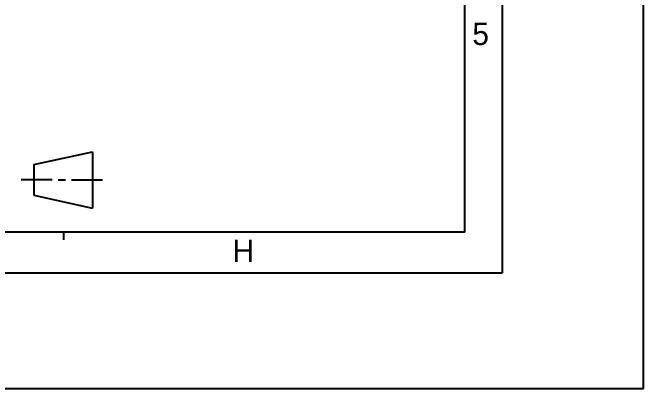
# Model space of a CAD drawing. Header units: millimetres. Extents: x 0 to 420, y 0 to 297.
# Drawn here: x 335.2 to 420, y 0 to 50.6 of the extents above; entities that cross this region are included whole.
import ezdxf

# ---------------------------------------------------------------- set-up
doc = ezdxf.new("R2010")
doc.units = ezdxf.units.MM
doc.header["$LTSCALE"] = 23.1
doc.layers.get('0').update_dxf_attribs({"linetype": 'CONTINUOUS'})
doc.styles.add('TEXTSTYLE_2', font='txt')

msp = doc.modelspace()

# ---------------------------------------------------------------- linework, layer by layer
at = {"color": 7, "linetype": 'CONTINUOUS'}
for p, q in [((420, 0), (420, 297)), ((401, 281.5), (401, 15.5)), ((396, 21), (396, 276)), ((338.01, 30.108), (345.89, 31.828)), ((345.89, 31.828), (345.89, 24.266)), ((338.01, 30.108), (338.01, 25.986)), ((340.473, 28.047), (336.327, 28.047)), ((341.27, 28.047), (342.299, 28.047)), ((343.097, 28.047), (347.242, 28.047)), ((338.01, 25.986), (345.89, 24.266)), ((396, 21), (23.5, 21)), ((342, 21), (342, 20)), ((401, 15.5), (19, 15.5)), ((0, 0), (420, 0))]:
    msp.add_line(p, q, dxfattribs=at)

# ---------------------------------------------------------------- texts
at = {"color": 7, "linetype": 'CONTINUOUS', "char_height": 3, "width": 3, "attachment_point": 1, "line_spacing_factor": 0.9, "style": 'TEXTSTYLE_2'}
for s, insert in [('5', (397, 49.2)), ('H', (364.75, 20))]:
    msp.add_mtext(s, dxfattribs=dict(at, insert=insert))

doc.saveas('drawing.dxf')
